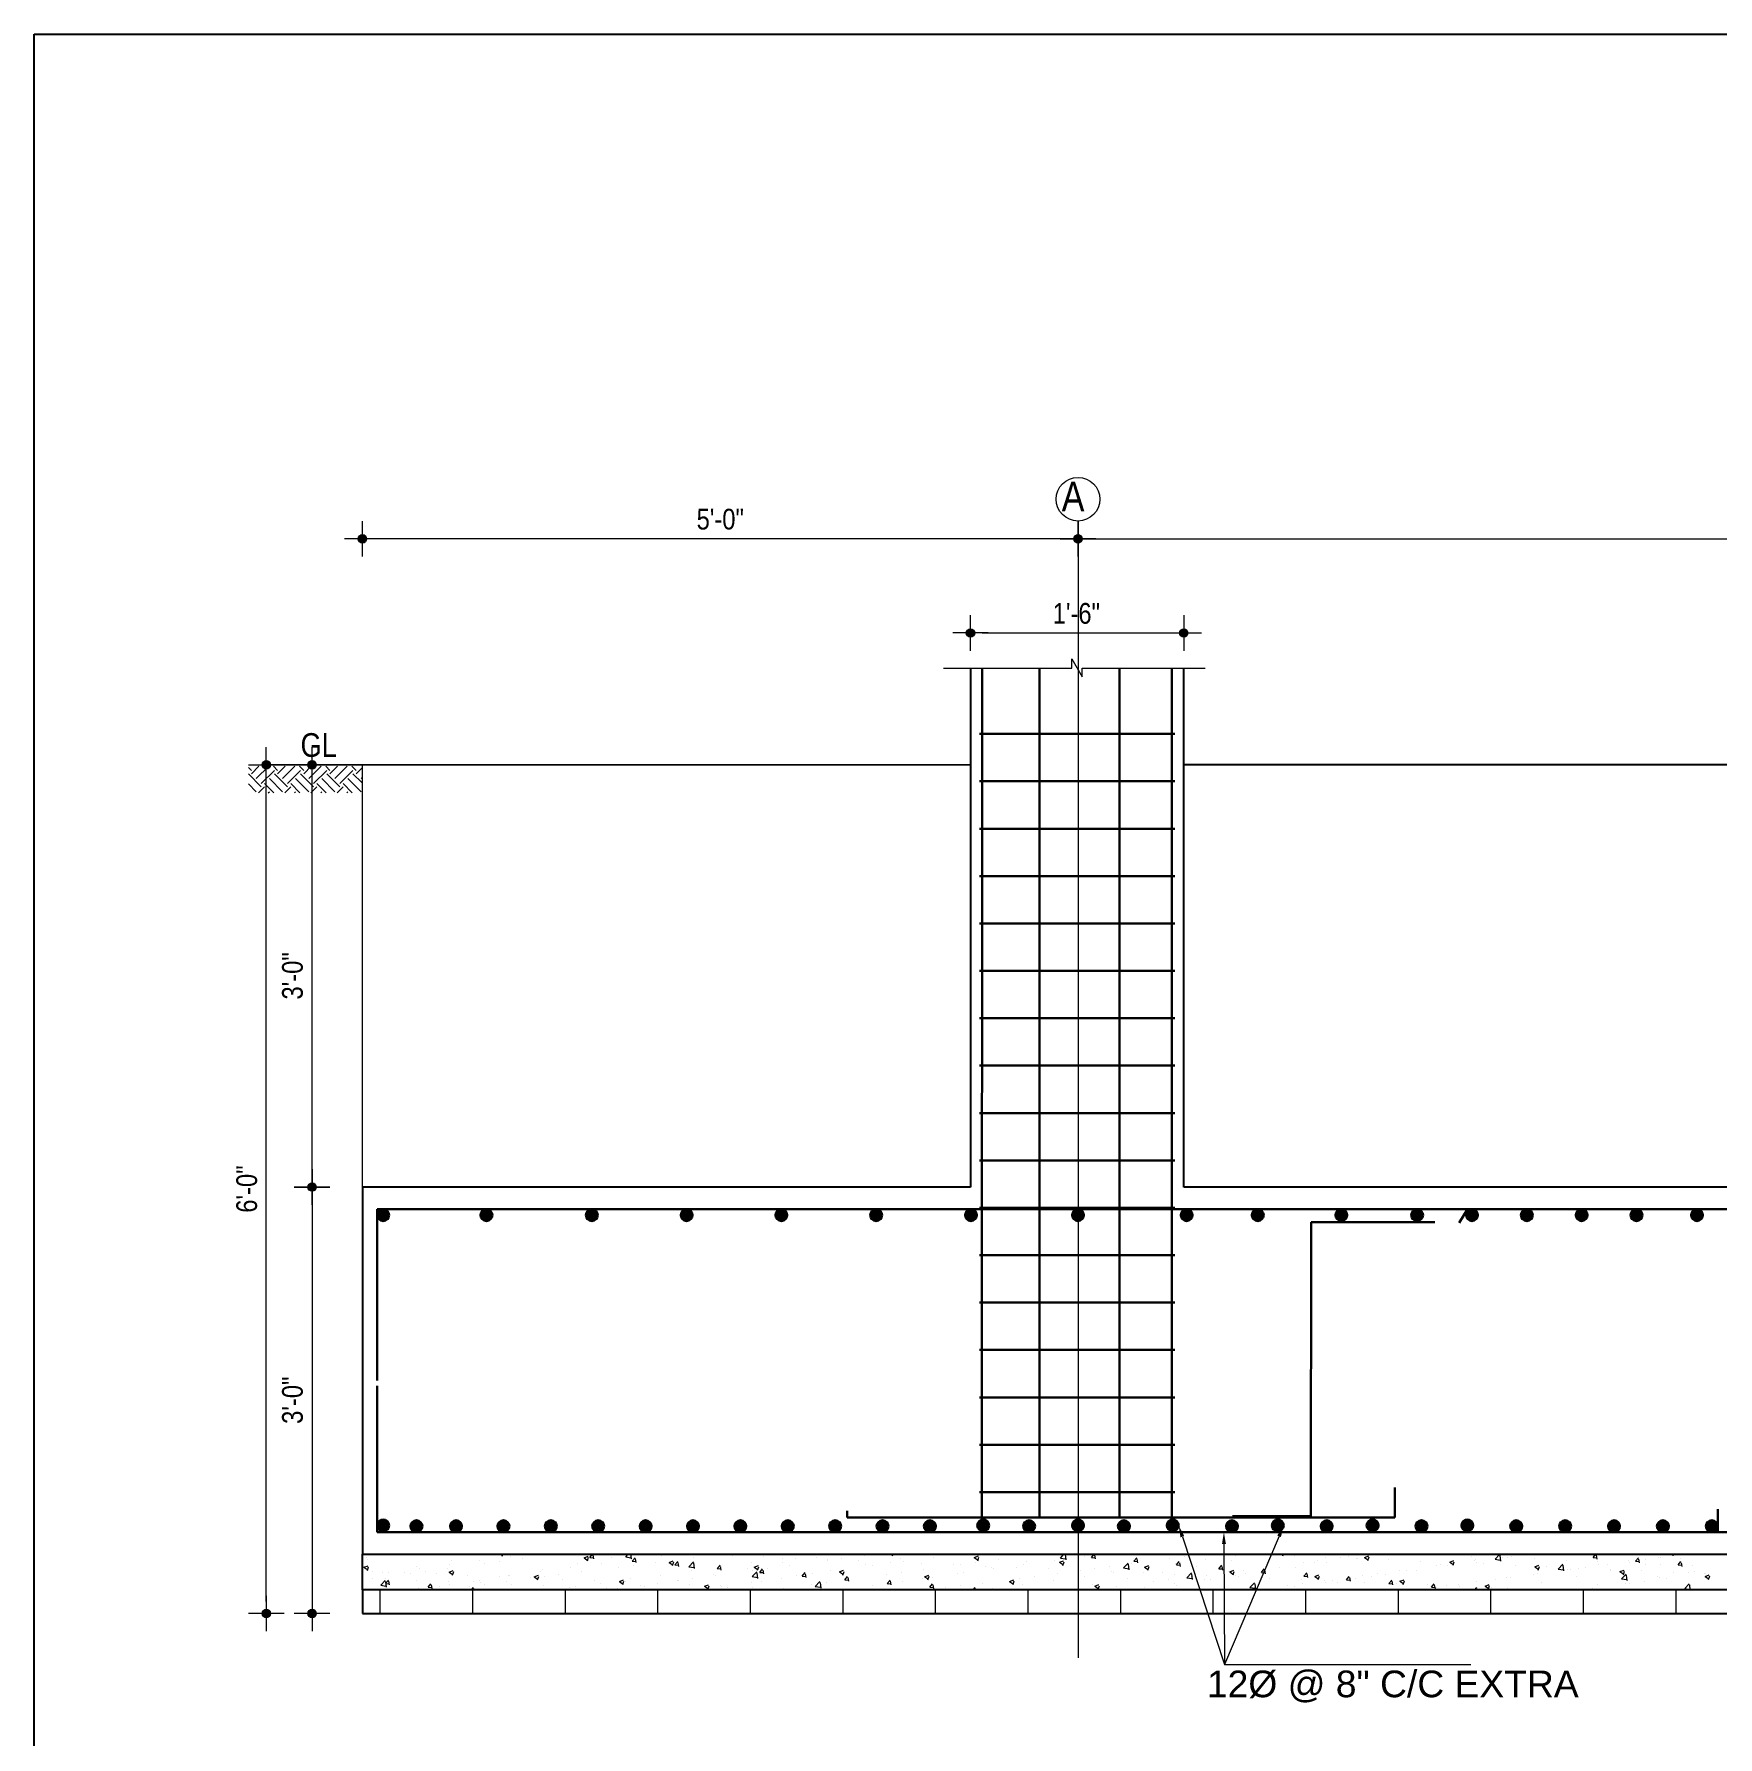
# Model space of a CAD drawing. Header units: inches. Extents: x 57837 to 133168, y 6972 to 27776.
# Drawn here: x 67638 to 68206, y 19462 to 20037 of the extents above; entities that cross this region are included whole.
import ezdxf

# ---------------------------------------------------------------- set-up
doc = ezdxf.new("R2010")
doc.units = ezdxf.units.IN
doc.header["$MEASUREMENT"] = 0
for name, color, linetype, lineweight in [('0.15L', 210, 'Continuous', 15), ('DIM', 2, 'Continuous', 13), ('HACTH', 153, 'Continuous', 5), ('HATCH', 74, 'Continuous', 5), ('ROD', 1, 'Continuous', 40), ('rod position', 1, 'Continuous', 30), ('STIRRUPS', 4, 'Continuous', 30), ('wall line', 20, 'Continuous', 50)]:
    doc.layers.add(name, color=color, linetype=linetype, lineweight=lineweight)
doc.layers.add('elevation', color=3, linetype='Continuous')
doc.layers.add('text', color=255, linetype='Continuous')
doc.styles.add('Arial', font='arial.ttf', dxfattribs={"height": 6.5})
doc.styles.get("Standard").update_dxf_attribs({"font": 'ARIALN.TTF', "height": 7})

msp = doc.modelspace()

# ---------------------------------------------------------------- hatches: boundary and pattern name
at = {"lineweight": 13}
h = msp.add_hatch(color=256, dxfattribs=at)
edge = h.paths.add_edge_path()
edge.add_arc((67748.73, 19866.35), 1.42, 0, 360)
h = msp.add_hatch(color=256, dxfattribs=at)
edge = h.paths.add_edge_path()
edge.add_arc((67990.35, 19866.35), 1.42, 0, 360)
h = msp.add_hatch(color=256, dxfattribs=at)
edge = h.paths.add_edge_path()
edge.add_arc((67990.35, 19866.35), 1.42, 0, 360)
h = msp.add_hatch(color=256, dxfattribs=at)
edge = h.paths.add_edge_path()
edge.add_arc((67954.04, 19834.55), 1.42, 0, 360)
h = msp.add_hatch(color=256, dxfattribs=at)
edge = h.paths.add_edge_path()
edge.add_arc((68026.04, 19834.55), 1.42, 0, 360)
h = msp.add_hatch(color=256, dxfattribs=at)
edge = h.paths.add_edge_path()
edge.add_arc((67716.29, 19790.03), 1.42, 0, 360)
h = msp.add_hatch(color=256, dxfattribs=at)
edge = h.paths.add_edge_path()
edge.add_arc((67731.74, 19790.03), 1.42, 0, 360)
h = msp.add_hatch(color=256, dxfattribs=at)
edge = h.paths.add_edge_path()
edge.add_arc((67731.74, 19647.48), 1.42, 0, 360)
h = msp.add_hatch(color=256, dxfattribs=at)
edge = h.paths.add_edge_path()
edge.add_arc((67731.74, 19647.48), 1.42, 0, 360)
h = msp.add_hatch(color=256, dxfattribs=at)
edge = h.paths.add_edge_path()
edge.add_arc((67716.29, 19503.48), 1.42, 0, 360)
h = msp.add_hatch(color=256, dxfattribs=at)
edge = h.paths.add_edge_path()
edge.add_arc((67731.74, 19503.48), 1.42, 0, 360)
at = {"layer": 'ROD'}
h = msp.add_hatch(color=5, dxfattribs=at)
h.set_gradient(color1=(0, 0, 255), one_color=1, tint=1, name='SPHERICAL')
h.paths.add_polyline_path([(67757.74, 19637.99, 1), (67753.74, 19637.99, 1)])
h = msp.add_hatch(color=5, dxfattribs=at)
h.set_gradient(color1=(0, 0, 255), one_color=1, tint=1, name='SPHERICAL')
h.paths.add_polyline_path([(67792.61, 19637.99, 1), (67788.61, 19637.99, 1)])
h = msp.add_hatch(color=5, dxfattribs=at)
h.set_gradient(color1=(0, 0, 255), one_color=1, tint=1, name='SPHERICAL')
h.paths.add_polyline_path([(67828.2, 19637.99, 1), (67824.2, 19637.99, 1)])
h = msp.add_hatch(color=5, dxfattribs=at)
h.set_gradient(color1=(0, 0, 255), one_color=1, tint=1, name='SPHERICAL')
h.paths.add_polyline_path([(67860.2, 19637.99, 1), (67856.2, 19637.99, 1)])
h = msp.add_hatch(color=5, dxfattribs=at)
h.set_gradient(color1=(0, 0, 255), one_color=1, tint=1, name='SPHERICAL')
h.paths.add_polyline_path([(67892.2, 19637.99, 1), (67888.2, 19637.99, 1)])
h = msp.add_hatch(color=5, dxfattribs=at)
h.set_gradient(color1=(0, 0, 255), one_color=1, tint=1, name='SPHERICAL')
h.paths.add_polyline_path([(67924.2, 19637.99, 1), (67920.2, 19637.99, 1)])
h = msp.add_hatch(color=5, dxfattribs=at)
h.set_gradient(color1=(0, 0, 255), one_color=1, tint=1, name='SPHERICAL')
h.paths.add_polyline_path([(67956.2, 19637.99, 1), (67952.2, 19637.99, 1)])
h = msp.add_hatch(color=5, dxfattribs=at)
h.set_gradient(color1=(0, 0, 255), one_color=1, tint=1, name='SPHERICAL')
h.paths.add_polyline_path([(67992.34, 19637.99, 1), (67988.34, 19637.99, 1)])
h = msp.add_hatch(color=5, dxfattribs=at)
h.set_gradient(color1=(0, 0, 255), one_color=1, tint=1, name='SPHERICAL')
h.paths.add_polyline_path([(68029.03, 19637.99, 1), (68025.03, 19637.99, 1)])
h = msp.add_hatch(color=5, dxfattribs=at)
h.set_gradient(color1=(0, 0, 255), one_color=1, tint=1, name='SPHERICAL')
h.paths.add_polyline_path([(68053.05, 19637.99, 1), (68049.05, 19637.99, 1)])
h = msp.add_hatch(color=5, dxfattribs=at)
h.set_gradient(color1=(0, 0, 255), one_color=1, tint=1, name='SPHERICAL')
h.paths.add_polyline_path([(68081.27, 19637.99, 1), (68077.27, 19637.99, 1)])
h = msp.add_hatch(color=5, dxfattribs=at)
h.set_gradient(color1=(0, 0, 255), one_color=1, tint=1, name='SPHERICAL')
h.paths.add_polyline_path([(68106.85, 19637.99, 1), (68102.85, 19637.99, 1)])
h = msp.add_hatch(color=5, dxfattribs=at)
h.set_gradient(color1=(0, 0, 255), one_color=1, tint=1, name='SPHERICAL')
h.paths.add_polyline_path([(68125.37, 19637.99, 1), (68121.37, 19637.99, 1)])
h = msp.add_hatch(color=5, dxfattribs=at)
h.set_gradient(color1=(0, 0, 255), one_color=1, tint=1, name='SPHERICAL')
h.paths.add_polyline_path([(68143.89, 19637.99, 1), (68139.89, 19637.99, 1)])
h = msp.add_hatch(color=5, dxfattribs=at)
h.set_gradient(color1=(0, 0, 255), one_color=1, tint=1, name='SPHERICAL')
h.paths.add_polyline_path([(68162.4, 19637.99, 1), (68158.4, 19637.99, 1)])
h = msp.add_hatch(color=5, dxfattribs=at)
h.set_gradient(color1=(0, 0, 255), one_color=1, tint=1, name='SPHERICAL')
h.paths.add_polyline_path([(68180.92, 19637.99, 1), (68176.92, 19637.99, 1)])
h = msp.add_hatch(color=5, dxfattribs=at)
h.set_gradient(color1=(0, 0, 255), one_color=1, tint=1, name='SPHERICAL')
h.paths.add_polyline_path([(68201.34, 19637.99, 1), (68197.34, 19637.99, 1)])
h = msp.add_hatch(color=5, dxfattribs=at)
h.set_gradient(color1=(0, 0, 255), one_color=1, tint=1, name='SPHERICAL')
h.paths.add_polyline_path([(67757.74, 19533.22, 1), (67753.74, 19533.22, 1)])
h = msp.add_hatch(color=5, dxfattribs=at)
h.set_gradient(color1=(0, 0, 255), one_color=1, tint=1, name='SPHERICAL')
h.paths.add_polyline_path([(67768.97, 19532.96, 1), (67764.97, 19532.96, 1)])
h = msp.add_hatch(color=5, dxfattribs=at)
h.set_gradient(color1=(0, 0, 255), one_color=1, tint=1, name='SPHERICAL')
h.paths.add_polyline_path([(67782.35, 19532.96, 1), (67778.35, 19532.96, 1)])
h = msp.add_hatch(color=5, dxfattribs=at)
h.set_gradient(color1=(0, 0, 255), one_color=1, tint=1, name='SPHERICAL')
h.paths.add_polyline_path([(67798.35, 19532.96, 1), (67794.35, 19532.96, 1)])
h = msp.add_hatch(color=5, dxfattribs=at)
h.set_gradient(color1=(0, 0, 255), one_color=1, tint=1, name='SPHERICAL')
h.paths.add_polyline_path([(67814.35, 19532.96, 1), (67810.35, 19532.96, 1)])
h = msp.add_hatch(color=5, dxfattribs=at)
h.set_gradient(color1=(0, 0, 255), one_color=1, tint=1, name='SPHERICAL')
h.paths.add_polyline_path([(67830.35, 19532.96, 1), (67826.35, 19532.96, 1)])
h = msp.add_hatch(color=5, dxfattribs=at)
h.set_gradient(color1=(0, 0, 255), one_color=1, tint=1, name='SPHERICAL')
h.paths.add_polyline_path([(67846.35, 19532.96, 1), (67842.35, 19532.96, 1)])
h = msp.add_hatch(color=5, dxfattribs=at)
h.set_gradient(color1=(0, 0, 255), one_color=1, tint=1, name='SPHERICAL')
h.paths.add_polyline_path([(67862.35, 19532.96, 1), (67858.35, 19532.96, 1)])
h = msp.add_hatch(color=5, dxfattribs=at)
h.set_gradient(color1=(0, 0, 255), one_color=1, tint=1, name='SPHERICAL')
h.paths.add_polyline_path([(67878.35, 19532.96, 1), (67874.35, 19532.96, 1)])
h = msp.add_hatch(color=5, dxfattribs=at)
h.set_gradient(color1=(0, 0, 255), one_color=1, tint=1, name='SPHERICAL')
h.paths.add_polyline_path([(67894.35, 19532.96, 1), (67890.35, 19532.96, 1)])
h = msp.add_hatch(color=5, dxfattribs=at)
h.set_gradient(color1=(0, 0, 255), one_color=1, tint=1, name='SPHERICAL')
h.paths.add_polyline_path([(67910.35, 19532.96, 1), (67906.35, 19532.96, 1)])
h = msp.add_hatch(color=5, dxfattribs=at)
h.set_gradient(color1=(0, 0, 255), one_color=1, tint=1, name='SPHERICAL')
h.paths.add_polyline_path([(67926.35, 19532.96, 1), (67922.35, 19532.96, 1)])
h = msp.add_hatch(color=5, dxfattribs=at)
h.set_gradient(color1=(0, 0, 255), one_color=1, tint=1, name='SPHERICAL')
h.paths.add_polyline_path([(67942.35, 19532.96, 1), (67938.35, 19532.96, 1)])
h = msp.add_hatch(color=5, dxfattribs=at)
h.set_gradient(color1=(0, 0, 255), one_color=1, tint=1, name='SPHERICAL')
h.paths.add_polyline_path([(67960.34, 19533.22, 1), (67956.34, 19533.22, 1)])
h = msp.add_hatch(color=5, dxfattribs=at)
h.set_gradient(color1=(0, 0, 255), one_color=1, tint=1, name='SPHERICAL')
h.paths.add_polyline_path([(67975.85, 19532.96, 1), (67971.85, 19532.96, 1)])
h = msp.add_hatch(color=5, dxfattribs=at)
h.set_gradient(color1=(0, 0, 255), one_color=1, tint=1, name='SPHERICAL')
h.paths.add_polyline_path([(67992.34, 19533.22, 1), (67988.34, 19533.22, 1)])
h = msp.add_hatch(color=5, dxfattribs=at)
h.set_gradient(color1=(0, 0, 255), one_color=1, tint=1, name='SPHERICAL')
h.paths.add_polyline_path([(68007.85, 19532.96, 1), (68003.85, 19532.96, 1)])
h = msp.add_hatch(color=5, dxfattribs=at)
h.set_gradient(color1=(0, 0, 255), one_color=1, tint=1, name='SPHERICAL')
h.paths.add_polyline_path([(68024.34, 19533.22, 1), (68020.34, 19533.22, 1)])
h = msp.add_hatch(color=5, dxfattribs=at)
h.set_gradient(color1=(0, 0, 255), one_color=1, tint=1, name='SPHERICAL')
h.paths.add_polyline_path([(68044.32, 19532.96, 1), (68040.32, 19532.96, 1)])
h = msp.add_hatch(color=5, dxfattribs=at)
h.set_gradient(color1=(0, 0, 255), one_color=1, tint=1, name='SPHERICAL')
h.paths.add_polyline_path([(68059.81, 19533.22, 1), (68055.81, 19533.22, 1)])
h = msp.add_hatch(color=5, dxfattribs=at)
h.set_gradient(color1=(0, 0, 255), one_color=1, tint=1, name='SPHERICAL')
h.paths.add_polyline_path([(68076.32, 19532.96, 1), (68072.32, 19532.96, 1)])
h = msp.add_hatch(color=5, dxfattribs=at)
h.set_gradient(color1=(0, 0, 255), one_color=1, tint=1, name='SPHERICAL')
h.paths.add_polyline_path([(68091.81, 19533.22, 1), (68087.81, 19533.22, 1)])
h = msp.add_hatch(color=5, dxfattribs=at)
h.set_gradient(color1=(0, 0, 255), one_color=1, tint=1, name='SPHERICAL')
h.paths.add_polyline_path([(68108.32, 19532.96, 1), (68104.32, 19532.96, 1)])
h = msp.add_hatch(color=5, dxfattribs=at)
h.set_gradient(color1=(0, 0, 255), one_color=1, tint=1, name='SPHERICAL')
h.paths.add_polyline_path([(68123.81, 19533.22, 1), (68119.81, 19533.22, 1)])
h = msp.add_hatch(color=5, dxfattribs=at)
h.set_gradient(color1=(0, 0, 255), one_color=1, tint=1, name='SPHERICAL')
h.paths.add_polyline_path([(68140.32, 19532.96, 1), (68136.32, 19532.96, 1)])
h = msp.add_hatch(color=5, dxfattribs=at)
h.set_gradient(color1=(0, 0, 255), one_color=1, tint=1, name='SPHERICAL')
h.paths.add_polyline_path([(68156.83, 19532.96, 1), (68152.83, 19532.96, 1)])
h = msp.add_hatch(color=5, dxfattribs=at)
h.set_gradient(color1=(0, 0, 255), one_color=1, tint=1, name='SPHERICAL')
h.paths.add_polyline_path([(68173.34, 19532.96, 1), (68169.34, 19532.96, 1)])
h = msp.add_hatch(color=5, dxfattribs=at)
h.set_gradient(color1=(0, 0, 255), one_color=1, tint=1, name='SPHERICAL')
h.paths.add_polyline_path([(68189.84, 19532.96, 1), (68185.84, 19532.96, 1)])
h = msp.add_hatch(color=5, dxfattribs=at)
h.set_gradient(color1=(0, 0, 255), one_color=1, tint=1, name='SPHERICAL')
h.paths.add_polyline_path([(68206.35, 19532.96, 1), (68202.35, 19532.96, 1)])

# ---------------------------------------------------------------- linework, layer by layer
at = {"color": 1}
for p, q in [((67637.87, 17931.09), (67637.87, 20036.78)), ((67637.87, 20036.78), (70517.87, 20036.78))]:
    msp.add_line(p, q, dxfattribs=at)
at = {"lineweight": 13}
for p, q in [((67748.73, 19860.35), (67748.73, 19872.35)), ((67990.35, 19860.35), (67990.35, 19872.35)), ((67990.35, 19872.35), (67990.35, 19860.35)), ((67754.73, 19866.35), (67742.73, 19866.35)), ((67996.35, 19866.35), (67984.35, 19866.35)), ((67984.35, 19866.35), (67996.35, 19866.35)), ((67954.04, 19828.55), (67954.04, 19840.55)), ((68026.04, 19840.55), (68026.04, 19828.55)), ((67960.04, 19834.55), (67948.04, 19834.55)), ((68020.04, 19834.55), (68032.04, 19834.55)), ((67716.29, 19784.03), (67716.29, 19796.03)), ((67731.74, 19784.03), (67731.74, 19796.03)), ((67710.29, 19790.03), (67722.29, 19790.03)), ((67725.74, 19790.03), (67737.74, 19790.03)), ((67731.74, 19653.48), (67731.74, 19641.48)), ((67731.74, 19641.48), (67731.74, 19653.48)), ((67737.74, 19647.48), (67725.74, 19647.48)), ((67725.74, 19647.48), (67737.74, 19647.48)), ((67716.29, 19509.48), (67716.29, 19497.48)), ((67731.74, 19509.48), (67731.74, 19497.48)), ((67722.29, 19503.48), (67710.29, 19503.48)), ((67737.74, 19503.48), (67725.74, 19503.48))]:
    msp.add_line(p, q, dxfattribs=at)
for centre in [(67748.73, 19866.35), (67990.35, 19866.35), (67990.35, 19866.35), (67954.04, 19834.55), (68026.04, 19834.55), (67716.29, 19790.03), (67731.74, 19790.03), (67731.74, 19647.48), (67731.74, 19647.48), (67716.29, 19503.48), (67731.74, 19503.48)]:
    msp.add_circle(centre, 1.42, dxfattribs=at)
at = {"layer": '0.15L', "lineweight": 18}
msp.add_circle((67990.35, 19879.73), 7.37, dxfattribs=at)
at = {"layer": 'DIM'}
for p, q in [((67986.35, 19866.35), (67752.73, 19866.35)), ((67994.35, 19866.35), (68778.35, 19866.35)), ((67958.04, 19834.55), (68022.04, 19834.55)), ((67988.3, 19822.63), (67988.3, 19825.79)), ((67988.3, 19825.79), (67991.71, 19819.76)), ((67944.89, 19822.63), (67988.3, 19822.63)), ((67991.71, 19819.76), (67991.71, 19822.63)), ((67991.71, 19822.63), (68033.33, 19822.63)), ((67716.29, 19507.48), (67716.29, 19786.03)), ((67731.74, 19651.48), (67731.74, 19786.03)), ((67731.74, 19643.48), (67731.74, 19507.48))]:
    msp.add_line(p, q, dxfattribs=at)
at = {"layer": 'DIM', "color": 3}
msp.add_line((67748.73, 19647.48), (67748.73, 19790.03), dxfattribs=at)
at = {"layer": 'DIM', "lineweight": 13}
for p, q in [((68025.59, 19529.42), (68039.77, 19486.26)), ((68039.62, 19526.96), (68039.77, 19486.26)), ((68058.24, 19529.54), (68039.77, 19486.26)), ((68039.77, 19486.26), (68123, 19486.26)), ((68039.77, 19486.26), (68123, 19486.26)), ((68039.77, 19486.26), (68123, 19486.26))]:
    msp.add_line(p, q, dxfattribs=at)
for points in [[(68024.95, 19529.21), (68024.34, 19533.22), (68026.22, 19529.63)], [(68057.62, 19529.8), (68059.81, 19533.22), (68058.85, 19529.28)], [(68038.96, 19526.95), (68039.61, 19530.96), (68040.29, 19526.96)]]:
    msp.add_solid(points, dxfattribs=at)
at = {"layer": 'elevation'}
for p, q in [((67954.04, 19822.63), (67954.05, 19647.48)), ((68026.04, 19647.48), (68026.04, 19822.63)), ((67954.01, 19790.03), (67714.87, 19789.9)), ((68746.04, 19790.03), (68026.04, 19790.03)), ((67954.05, 19647.48), (67748.73, 19647.48)), ((67748.73, 19647.48), (67748.75, 19535.48)), ((68746.04, 19647.48), (68026.04, 19647.48)), ((67748.75, 19535.48), (67748.73, 19523.48)), ((67748.73, 19523.48), (70378.08, 19523.48)), ((67748.73, 19511.48), (67748.73, 19523.48)), ((67748.73, 19523.48), (70378.08, 19523.48)), ((70378.08, 19511.48), (67748.73, 19511.48)), ((67748.73, 19511.48), (67748.73, 19503.48)), ((70378.08, 19511.48), (67748.73, 19511.48)), ((67748.73, 19503.48), (70378.08, 19503.48))]:
    msp.add_line(p, q, dxfattribs=at)
at = {"layer": 'HACTH', "lineweight": 0}
for p, q in [((67749.95, 19522.34), (67749.95, 19522.34)), ((67750.58, 19521.84), (67750.58, 19521.84)), ((67757.52, 19523.33), (67757.52, 19523.33)), ((67778.7, 19521.45), (67778.7, 19521.45)), ((67788.4, 19521.37), (67788.4, 19521.37)), ((67790.36, 19523.45), (67790.36, 19523.45)), ((67795.11, 19521.09), (67795.11, 19521.09)), ((67795.49, 19523.48), (67795.81, 19523.26)), ((67795.96, 19522.88), (67796.16, 19523.48)), ((67798.78, 19522.87), (67798.78, 19522.87)), ((67802.69, 19522.08), (67802.69, 19522.08)), ((67812.52, 19523.17), (67812.47, 19523.48)), ((67823.56, 19522.33), (67824.96, 19522.86)), ((67823.56, 19522.33), (67824.55, 19521.66)), ((67824.71, 19521.27), (67825.11, 19522.48)), ((67825.52, 19522.4), (67826.42, 19523.48)), ((67825.52, 19522.4), (67826.72, 19522.3)), ((67826.87, 19521.91), (67826.64, 19523.17)), ((67832.99, 19522.46), (67832.99, 19522.46)), ((67837.63, 19522.57), (67838.49, 19523.48)), ((67837.63, 19522.57), (67839.41, 19522.3)), ((67839.56, 19521.96), (67839.38, 19523.48)), ((67839.57, 19521.8), (67839.57, 19521.8)), ((67839.87, 19521.15), (67840.83, 19522.3)), ((67839.87, 19521.15), (67841.06, 19521.04)), ((67841.21, 19520.66), (67840.98, 19521.91)), ((67847.85, 19520.83), (67847.85, 19520.83)), ((67849.67, 19523.08), (67849.67, 19523.08)), ((67852.3, 19520.72), (67853.7, 19521.26)), ((67852.3, 19520.72), (67853.3, 19520.05)), ((67853.45, 19519.67), (67853.85, 19520.88)), ((67854.21, 19519.89), (67855.18, 19521.04)), ((67855.56, 19519.4), (67855.33, 19520.66)), ((67858.97, 19519.26), (67860.53, 19520.89)), ((67860.48, 19522.5), (67860.48, 19522.5)), ((67860.9, 19518.65), (67860.68, 19520.55)), ((67865.49, 19523.16), (67865.49, 19523.16)), ((67873.59, 19523.09), (67873.59, 19523.09)), ((67880.19, 19520.61), (67880.19, 19520.61)), ((67884.27, 19522.64), (67884.27, 19522.64)), ((67890.49, 19520.54), (67890.49, 19520.54)), ((67890.57, 19522.11), (67890.57, 19522.11)), ((67894.94, 19522.19), (67894.94, 19522.19)), ((67902.15, 19522.54), (67902.15, 19522.54)), ((67905.62, 19521.74), (67905.62, 19521.74)), ((67905.65, 19521.25), (67905.65, 19521.25)), ((67910.65, 19521.91), (67910.65, 19521.91)), ((67916.29, 19521.29), (67916.29, 19521.29)), ((67918.23, 19522.9), (67918.23, 19522.9)), ((67926.97, 19520.84), (67926.97, 19520.84)), ((67927.33, 19523.48), (67927.59, 19523.3)), ((67927.74, 19522.92), (67927.93, 19523.48)), ((67930.27, 19522.15), (67930.27, 19522.15)), ((67931.36, 19521.05), (67931.36, 19521.05)), ((67941.46, 19522.33), (67941.46, 19522.33)), ((67955.33, 19522.37), (67956.73, 19522.91)), ((67955.33, 19522.37), (67956.33, 19521.7)), ((67955.82, 19520.66), (67955.82, 19520.66)), ((67956.48, 19521.32), (67956.89, 19522.53)), ((67963.39, 19521.65), (67963.39, 19521.65)), ((67972.9, 19521.16), (67972.9, 19521.16)), ((67976.02, 19523.32), (67976.02, 19523.32)), ((67981.89, 19523.15), (67981.83, 19523.48)), ((67982.36, 19521.36), (67982.36, 19521.36)), ((67984.08, 19520.77), (67985.48, 19521.31)), ((67984.08, 19520.77), (67985.07, 19520.1)), ((67984.39, 19522.19), (67985.62, 19523.48)), ((67984.39, 19522.19), (67986.17, 19521.92)), ((67984.56, 19523.16), (67984.56, 19523.16)), ((67985.22, 19519.72), (67985.63, 19520.92)), ((67986.32, 19521.58), (67986.1, 19523.48)), ((67992.63, 19522.77), (67992.63, 19522.77)), ((67994.89, 19522.39), (67995.8, 19523.48)), ((67994.89, 19522.39), (67996.08, 19522.28)), ((67996.24, 19521.9), (67996.01, 19523.15)), ((68005.73, 19518.88), (68007.29, 19520.51)), ((68009.23, 19521.13), (68010.2, 19522.28)), ((68009.23, 19521.13), (68010.43, 19521.03)), ((68010.58, 19520.64), (68010.35, 19521.9)), ((68021.19, 19522.07), (68021.19, 19522.07)), ((68023.58, 19519.88), (68024.54, 19521.03)), ((68024.93, 19519.39), (68024.7, 19520.64)), ((68026.19, 19522.73), (68026.19, 19522.73)), ((68033.25, 19521.58), (68033.25, 19521.58)), ((68042.05, 19521.24), (68042.05, 19521.24)), ((68043.64, 19523.08), (68043.64, 19523.08)), ((68052.61, 19523.35), (68052.61, 19523.35)), ((68053.72, 19523.24), (68053.72, 19523.24)), ((68059.17, 19523.48), (68059.36, 19523.34)), ((68059.51, 19522.96), (68059.69, 19523.48)), ((68063.28, 19522.9), (68063.28, 19522.9)), ((68066.35, 19520.82), (68066.35, 19520.82)), ((68070.17, 19520.85), (68070.17, 19520.85)), ((68071.36, 19521.48), (68071.36, 19521.48)), ((68073.96, 19522.45), (68073.96, 19522.45)), ((68074.15, 19520.61), (68074.15, 19520.61)), ((68078.93, 19522.47), (68078.93, 19522.47)), ((68081.84, 19522.85), (68081.84, 19522.85)), ((68084.42, 19522.02), (68084.42, 19522.02)), ((68084.64, 19522), (68084.64, 19522)), ((68087.11, 19522.41), (68088.51, 19522.95)), ((68087.11, 19522.41), (68088.1, 19521.74)), ((68088.26, 19521.36), (68088.66, 19522.57)), ((68094.52, 19523.3), (68094.52, 19523.3)), ((68095.31, 19521.55), (68095.31, 19521.55)), ((68105.99, 19521.1), (68105.99, 19521.1)), ((68112.45, 19523.33), (68112.45, 19523.33)), ((68115.85, 19520.81), (68117.25, 19521.35)), ((68115.85, 19520.81), (68116.85, 19520.14)), ((68116.67, 19520.65), (68116.67, 19520.65)), ((68117, 19519.76), (68117.4, 19520.97)), ((68123.13, 19522.88), (68123.13, 19522.88)), ((68124.09, 19521.22), (68124.09, 19521.22)), ((68124.47, 19521.86), (68124.47, 19521.86)), ((68125.04, 19520.83), (68125.04, 19520.83)), ((68131.15, 19521.81), (68132.71, 19523.44)), ((68131.15, 19521.81), (68132.93, 19521.54)), ((68133.08, 19521.2), (68132.86, 19523.1)), ((68133.8, 19522.43), (68133.8, 19522.43)), ((68135.43, 19522.33), (68135.43, 19522.33)), ((68136.73, 19522.89), (68136.73, 19522.89)), ((68144.48, 19521.98), (68144.48, 19521.98)), ((68151.26, 19523.14), (68151.2, 19523.48)), ((68155.16, 19521.53), (68155.16, 19521.53)), ((68164.26, 19522.37), (68165.18, 19523.48)), ((68164.26, 19522.37), (68165.45, 19522.27)), ((68165.6, 19521.88), (68165.37, 19523.13)), ((68165.83, 19521.08), (68165.83, 19521.08)), ((68176.21, 19521.27), (68176.21, 19521.27)), ((68176.51, 19520.63), (68176.51, 19520.63)), ((68178.6, 19521.11), (68179.57, 19522.26)), ((68178.6, 19521.11), (68179.8, 19521.01)), ((68179.95, 19520.63), (68179.72, 19521.88)), ((68181.89, 19521.64), (68181.89, 19521.64)), ((68186.31, 19522.55), (68186.31, 19522.55)), ((68186.9, 19522.3), (68186.9, 19522.3)), ((68191.01, 19523.48), (68191.14, 19523.39)), ((68191.29, 19523.01), (68191.45, 19523.48)), ((68192.95, 19519.86), (68193.91, 19521.01)), ((68193.62, 19521.94), (68193.62, 19521.94)), ((68194.29, 19519.37), (68194.06, 19520.62)), ((68194.47, 19523.29), (68194.47, 19523.29)), ((67749.27, 19519.08), (67750.67, 19519.62)), ((67749.27, 19519.08), (67750.26, 19518.41)), ((67750.42, 19518.03), (67750.82, 19519.24)), ((67752.25, 19517.83), (67752.25, 19517.83)), ((67752.26, 19515.44), (67752.26, 19515.44)), ((67755.37, 19517.45), (67755.37, 19517.45)), ((67756.47, 19515.15), (67756.47, 19515.15)), ((67756.57, 19513.63), (67757.53, 19514.78)), ((67757.64, 19517.18), (67757.64, 19517.18)), ((67762.93, 19517.38), (67762.93, 19517.38)), ((67764.89, 19517.11), (67764.89, 19517.11)), ((67767.04, 19519.45), (67767.04, 19519.45)), ((67768.03, 19518.68), (67768.03, 19518.68)), ((67769.9, 19517.77), (67769.9, 19517.77)), ((67773.61, 19516.93), (67773.61, 19516.93)), ((67777.48, 19518.76), (67777.48, 19518.76)), ((67778.01, 19517.48), (67779.41, 19518.01)), ((67778.01, 19517.48), (67779.01, 19516.81)), ((67778.29, 19520.09), (67778.29, 19520.09)), ((67779.16, 19516.42), (67779.56, 19517.63)), ((67784.28, 19516.48), (67784.28, 19516.48)), ((67790.11, 19520.43), (67790.11, 19520.43)), ((67794.96, 19516.03), (67794.96, 19516.03)), ((67798, 19516.45), (67798, 19516.45)), ((67798.54, 19516.21), (67798.54, 19516.21)), ((67805.64, 19515.58), (67805.64, 19515.58)), ((67806.75, 19515.88), (67808.15, 19516.41)), ((67806.75, 19515.88), (67807.75, 19515.2)), ((67807.9, 19514.82), (67808.31, 19516.03)), ((67808.81, 19517.62), (67808.81, 19517.62)), ((67809.67, 19518.46), (67809.67, 19518.46)), ((67810.06, 19515.86), (67810.06, 19515.86)), ((67815.06, 19516.52), (67815.06, 19516.52)), ((67816.31, 19515.13), (67816.31, 19515.13)), ((67818.91, 19518.9), (67818.91, 19518.9)), ((67821.33, 19520.46), (67821.33, 19520.46)), ((67822.64, 19517.51), (67822.64, 19517.51)), ((67829.3, 19520.4), (67829.3, 19520.4)), ((67835.27, 19519.18), (67835.27, 19519.18)), ((67835.5, 19514.27), (67836.9, 19514.81)), ((67839.32, 19515.15), (67839.32, 19515.15)), ((67840.28, 19519.84), (67840.28, 19519.84)), ((67849.43, 19516.43), (67849.43, 19516.43)), ((67854.21, 19519.89), (67855.41, 19519.79)), ((67858.97, 19519.26), (67860.75, 19518.99)), ((67859.81, 19517.93), (67859.81, 19517.93)), ((67860.23, 19515.27), (67860.23, 19515.27)), ((67867.16, 19516.53), (67867.16, 19516.53)), ((67867.8, 19516.26), (67867.8, 19516.26)), ((67868.56, 19518.64), (67869.52, 19519.79)), ((67868.56, 19518.64), (67869.75, 19518.53)), ((67869.91, 19518.15), (67869.67, 19519.4)), ((67870.08, 19519.33), (67870.08, 19519.33)), ((67878.82, 19518.53), (67878.82, 19518.53)), ((67880.32, 19515.95), (67881.88, 19517.58)), ((67880.32, 19515.95), (67882.1, 19515.68)), ((67880.43, 19517.93), (67880.43, 19517.93)), ((67881.04, 19519.12), (67882.44, 19519.66)), ((67881.04, 19519.12), (67882.04, 19518.45)), ((67882.25, 19515.34), (67882.03, 19517.23)), ((67882.19, 19518.07), (67882.6, 19519.28)), ((67882.9, 19517.38), (67883.87, 19518.53)), ((67882.9, 19517.38), (67884.1, 19517.28)), ((67884.25, 19516.89), (67884.02, 19518.15)), ((67885.44, 19518.59), (67885.44, 19518.59)), ((67890.33, 19515.46), (67890.33, 19515.46)), ((67893.02, 19519.58), (67893.02, 19519.58)), ((67895.28, 19516.15), (67895.28, 19516.15)), ((67897.25, 19516.13), (67898.21, 19517.28)), ((67897.25, 19516.13), (67898.44, 19516.02)), ((67898.6, 19515.64), (67898.36, 19516.89)), ((67900.6, 19516.86), (67900.6, 19516.86)), ((67906.94, 19518.15), (67906.94, 19518.15)), ((67909.79, 19517.52), (67911.19, 19518.06)), ((67909.79, 19517.52), (67910.78, 19516.85)), ((67910.7, 19518.14), (67910.7, 19518.14)), ((67910.93, 19516.47), (67911.34, 19517.68)), ((67911.59, 19514.87), (67912.56, 19516.02)), ((67911.59, 19514.87), (67912.79, 19514.77)), ((67912.94, 19514.38), (67912.71, 19515.64)), ((67912.97, 19515.01), (67912.97, 19515.01)), ((67918.61, 19520.15), (67918.61, 19520.15)), ((67921.09, 19519.64), (67921.09, 19519.64)), ((67925.6, 19516.68), (67925.6, 19516.68)), ((67925.94, 19513.62), (67926.9, 19514.77)), ((67930.6, 19517.34), (67930.6, 19517.34)), ((67937.65, 19520.39), (67937.65, 19520.39)), ((67937.91, 19515.15), (67937.91, 19515.15)), ((67938.18, 19518.33), (67938.18, 19518.33)), ((67938.53, 19515.92), (67939.93, 19516.46)), ((67938.53, 19515.92), (67939.52, 19515.25)), ((67939.68, 19514.87), (67940.08, 19516.08)), ((67941.22, 19515.67), (67941.22, 19515.67)), ((67948.32, 19519.93), (67948.32, 19519.93)), ((67949.57, 19517.15), (67949.57, 19517.15)), ((67950.81, 19520), (67950.81, 19520)), ((67951.6, 19517.17), (67951.6, 19517.17)), ((67959, 19519.48), (67959, 19519.48)), ((67961.23, 19519.16), (67961.23, 19519.16)), ((67961.87, 19518.58), (67961.87, 19518.58)), ((67967.27, 19514.32), (67968.67, 19514.85)), ((67969.68, 19519.03), (67969.68, 19519.03)), ((67970.76, 19515.43), (67970.76, 19515.43)), ((67971.98, 19519.86), (67971.98, 19519.86)), ((67975.77, 19516.09), (67975.77, 19516.09)), ((67980.35, 19518.58), (67980.35, 19518.58)), ((67983.34, 19517.08), (67983.34, 19517.08)), ((67991.03, 19518.13), (67991.03, 19518.13)), ((67992.39, 19516.11), (67992.39, 19516.11)), ((67995.97, 19518.75), (67995.97, 19518.75)), ((68000.98, 19519.41), (68000.98, 19519.41)), ((68001.71, 19517.68), (68001.71, 19517.68)), ((68002.49, 19517.39), (68002.49, 19517.39)), ((68005.73, 19518.88), (68007.51, 19518.61)), ((68007.06, 19515.23), (68007.06, 19515.23)), ((68007.67, 19518.27), (68007.44, 19520.17)), ((68008.55, 19520.4), (68008.55, 19520.4)), ((68012.38, 19517.23), (68012.38, 19517.23)), ((68012.82, 19519.17), (68014.22, 19519.7)), ((68012.82, 19519.17), (68013.81, 19518.5)), ((68012.88, 19518.89), (68012.88, 19518.89)), ((68013.97, 19518.11), (68014.37, 19519.32)), ((68018.73, 19517.23), (68018.73, 19517.23)), ((68020.93, 19514.84), (68020.93, 19514.84)), ((68023.06, 19516.78), (68023.06, 19516.78)), ((68023.15, 19520.3), (68023.15, 19520.3)), ((68023.58, 19519.88), (68024.77, 19519.77)), ((68027.08, 19515.57), (68028.64, 19517.2)), ((68027.08, 19515.57), (68028.86, 19515.3)), ((68028.51, 19515.83), (68028.51, 19515.83)), ((68029.01, 19514.96), (68028.79, 19516.85)), ((68030.39, 19519.24), (68030.39, 19519.24)), ((68033.01, 19514.92), (68033.01, 19514.92)), ((68033.74, 19516.33), (68033.74, 19516.33)), ((68035.18, 19514.84), (68035.18, 19514.84)), ((68037.92, 19518.62), (68038.89, 19519.77)), ((68037.92, 19518.62), (68039.12, 19518.52)), ((68039.27, 19518.13), (68039.04, 19519.39)), ((68041.14, 19517.5), (68041.14, 19517.5)), ((68041.56, 19517.56), (68042.96, 19518.1)), ((68041.56, 19517.56), (68042.56, 19516.89)), ((68042.71, 19516.51), (68043.11, 19517.72)), ((68043.39, 19516.42), (68043.39, 19516.42)), ((68044.41, 19515.87), (68044.41, 19515.87)), ((68046.14, 19518.16), (68046.14, 19518.16)), ((68046.85, 19516.85), (68046.85, 19516.85)), ((68052.27, 19517.37), (68053.23, 19518.52)), ((68052.27, 19517.37), (68053.47, 19517.26)), ((68053.62, 19516.88), (68053.39, 19518.13)), ((68053.66, 19517.83), (68053.66, 19517.83)), ((68053.72, 19519.15), (68053.72, 19519.15)), ((68055.09, 19515.42), (68055.09, 19515.42)), ((68058.51, 19518.85), (68058.51, 19518.85)), ((68063.76, 19519.11), (68063.76, 19519.11)), ((68065.77, 19514.97), (68065.77, 19514.97)), ((68066.61, 19516.11), (68067.58, 19517.26)), ((68066.61, 19516.11), (68067.81, 19516.01)), ((68067.96, 19515.62), (68067.73, 19516.88)), ((68070.3, 19515.96), (68071.7, 19516.5)), ((68070.3, 19515.96), (68071.3, 19515.29)), ((68071.45, 19514.91), (68071.86, 19516.12)), ((68080.96, 19514.86), (68081.92, 19516)), ((68080.96, 19514.86), (68082.16, 19514.75)), ((68082.31, 19514.37), (68082.08, 19515.62)), ((68084.18, 19515.36), (68084.18, 19515.36)), ((68086.3, 19516.25), (68086.3, 19516.25)), ((68089.48, 19515.85), (68089.48, 19515.85)), ((68091.31, 19516.91), (68091.31, 19516.91)), ((68094.28, 19516.64), (68094.28, 19516.64)), ((68095.31, 19513.6), (68096.27, 19514.75)), ((68098.88, 19517.9), (68098.88, 19517.9)), ((68099.05, 19514.36), (68100.45, 19514.9)), ((68101.14, 19517.86), (68101.14, 19517.86)), ((68104.67, 19518.14), (68104.67, 19518.14)), ((68111.51, 19519.57), (68111.51, 19519.57)), ((68112.8, 19519.86), (68112.8, 19519.86)), ((68114.94, 19519.55), (68114.94, 19519.55)), ((68116.52, 19520.23), (68116.52, 19520.23)), ((68127.34, 19520.2), (68127.34, 19520.2)), ((68131.46, 19515), (68131.46, 19515)), ((68135.18, 19515.67), (68135.18, 19515.67)), ((68136.47, 19515.66), (68136.47, 19515.66)), ((68138.02, 19519.75), (68138.02, 19519.75)), ((68144.05, 19516.65), (68144.05, 19516.65)), ((68144.59, 19519.21), (68145.99, 19519.75)), ((68144.59, 19519.21), (68145.59, 19518.54)), ((68145.45, 19517.08), (68145.45, 19517.08)), ((68145.74, 19518.16), (68146.15, 19519.37)), ((68148.7, 19519.29), (68148.7, 19519.29)), ((68152.5, 19518.5), (68154.05, 19520.13)), ((68152.5, 19518.5), (68154.28, 19518.23)), ((68154.43, 19517.89), (68154.21, 19519.79)), ((68155.55, 19518.36), (68155.55, 19518.36)), ((68156.68, 19518.32), (68156.68, 19518.32)), ((68158.63, 19515.93), (68158.63, 19515.93)), ((68159.37, 19518.84), (68159.37, 19518.84)), ((68161.68, 19518.98), (68161.68, 19518.98)), ((68165.94, 19519.86), (68165.94, 19519.86)), ((68169.26, 19519.97), (68169.26, 19519.97)), ((68170.05, 19518.39), (68170.05, 19518.39)), ((68170.3, 19517.94), (68170.3, 19517.94)), ((68173.34, 19517.61), (68174.74, 19518.15)), ((68173.34, 19517.61), (68174.33, 19516.94)), ((68173.84, 19515.19), (68175.4, 19516.82)), ((68173.84, 19515.19), (68175.62, 19514.92)), ((68174.48, 19516.56), (68174.89, 19517.76)), ((68175.77, 19514.58), (68175.55, 19516.47)), ((68180.73, 19517.94), (68180.73, 19517.94)), ((68181.96, 19519.94), (68181.96, 19519.94)), ((68186.07, 19515.89), (68186.07, 19515.89)), ((68186.75, 19515.55), (68186.75, 19515.55)), ((68187.19, 19520.18), (68187.19, 19520.18)), ((68189.21, 19515.4), (68189.21, 19515.4)), ((68191.4, 19517.49), (68191.4, 19517.49)), ((68192.95, 19519.86), (68194.14, 19519.75)), ((68196.46, 19517.39), (68196.46, 19517.39)), ((68197.86, 19519.73), (68197.86, 19519.73)), ((68198.42, 19517.55), (68198.42, 19517.55)), ((68201.84, 19517.07), (68201.84, 19517.07)), ((68202.08, 19517.04), (68202.08, 19517.04)), ((68202.08, 19516.01), (68203.48, 19516.54)), ((68202.08, 19516.01), (68203.07, 19515.34)), ((68203.23, 19514.95), (68203.63, 19516.16)), ((67754.9, 19513.02), (67756.46, 19514.64)), ((67754.9, 19513.02), (67756.68, 19512.75)), ((67756.57, 19513.63), (67757.77, 19513.53)), ((67756.83, 19512.4), (67756.61, 19514.3)), ((67757.92, 19513.15), (67757.69, 19514.4)), ((67762.38, 19511.48), (67762.61, 19511.56)), ((67767.15, 19514.7), (67767.15, 19514.7)), ((67767.78, 19512.02), (67767.78, 19512.02)), ((67770.92, 19512.38), (67771.88, 19513.53)), ((67770.92, 19512.38), (67772.11, 19512.27)), ((67772.26, 19511.89), (67772.03, 19513.14)), ((67774.67, 19512.45), (67774.67, 19512.45)), ((67777.82, 19514.25), (67777.82, 19514.25)), ((67778.05, 19513.43), (67778.05, 19513.43)), ((67784.85, 19512.54), (67784.85, 19512.54)), ((67785.56, 19511.48), (67786.22, 19512.27)), ((67786.34, 19514.45), (67786.34, 19514.45)), ((67786.45, 19511.48), (67786.38, 19511.89)), ((67788.15, 19514.71), (67788.15, 19514.71)), ((67788.5, 19513.79), (67788.5, 19513.79)), ((67789.85, 19513.2), (67789.85, 19513.2)), ((67797.43, 19514.19), (67797.43, 19514.19)), ((67799.18, 19513.34), (67799.18, 19513.34)), ((67809.85, 19512.89), (67809.85, 19512.89)), ((67818.67, 19512.24), (67818.67, 19512.24)), ((67820.53, 19512.44), (67820.53, 19512.44)), ((67826.99, 19514.68), (67826.99, 19514.68)), ((67829.06, 19513.74), (67829.06, 19513.74)), ((67831.21, 19511.99), (67831.21, 19511.99)), ((67835.02, 19511.95), (67835.02, 19511.95)), ((67835.5, 19514.27), (67836.49, 19513.6)), ((67836.64, 19513.22), (67837.05, 19514.43)), ((67837.67, 19514.23), (67837.67, 19514.23)), ((67841.88, 19511.54), (67841.88, 19511.54)), ((67842.59, 19512.94), (67842.59, 19512.94)), ((67843.83, 19512.53), (67843.83, 19512.53)), ((67848.34, 19513.77), (67848.34, 19513.77)), ((67855.22, 19514.61), (67855.22, 19514.61)), ((67855.49, 19514.53), (67855.49, 19514.53)), ((67859.02, 19513.32), (67859.02, 19513.32)), ((67864.24, 19512.67), (67865.64, 19513.21)), ((67864.24, 19512.67), (67865.23, 19512)), ((67865.39, 19511.62), (67865.79, 19512.83)), ((67869.69, 19512.87), (67869.69, 19512.87)), ((67869.84, 19512.68), (67869.84, 19512.68)), ((67871.95, 19512.14), (67871.95, 19512.14)), ((67879.94, 19513.96), (67879.94, 19513.96)), ((67880.37, 19512.42), (67880.37, 19512.42)), ((67883.61, 19514.14), (67883.61, 19514.14)), ((67887.75, 19511.7), (67887.75, 19511.7)), ((67891.05, 19511.97), (67891.05, 19511.97)), ((67894.04, 19511.48), (67894.38, 19511.61)), ((67900.38, 19513.36), (67900.38, 19513.36)), ((67901.66, 19512.64), (67903.22, 19514.26)), ((67901.66, 19512.64), (67903.44, 19512.37)), ((67901.72, 19511.52), (67901.72, 19511.52)), ((67903.59, 19512.02), (67903.37, 19513.92)), ((67905.39, 19514.02), (67905.39, 19514.02)), ((67910.46, 19511.49), (67910.46, 19511.49)), ((67920.85, 19512.99), (67920.85, 19512.99)), ((67925.94, 19513.62), (67927.13, 19513.51)), ((67926.24, 19513.15), (67926.24, 19513.15)), ((67927.29, 19513.13), (67927.05, 19514.38)), ((67931.11, 19514.39), (67931.11, 19514.39)), ((67940.28, 19512.36), (67941.25, 19513.51)), ((67940.28, 19512.36), (67941.48, 19512.26)), ((67941.63, 19511.87), (67941.4, 19513.13)), ((67945.55, 19512.11), (67945.55, 19512.11)), ((67950.56, 19512.77), (67950.56, 19512.77)), ((67954.94, 19511.48), (67955.59, 19512.26)), ((67955.82, 19511.48), (67955.75, 19511.87)), ((67958.13, 19513.76), (67958.13, 19513.76)), ((67961.63, 19511.92), (67961.63, 19511.92)), ((67967.27, 19514.32), (67968.27, 19513.65)), ((67968.42, 19513.26), (67968.82, 19514.47)), ((67971.73, 19513.21), (67971.73, 19513.21)), ((67982.12, 19514.7), (67982.12, 19514.7)), ((67995.4, 19513.23), (67995.4, 19513.23)), ((67995.72, 19511.52), (67995.72, 19511.52)), ((67996.01, 19512.72), (67997.41, 19513.25)), ((67996.01, 19512.72), (67997.01, 19512.04)), ((67997.16, 19511.66), (67997.57, 19512.87)), ((68003.29, 19512.52), (68003.29, 19512.52)), ((68012.64, 19512.23), (68012.64, 19512.23)), ((68015.92, 19514.18), (68015.92, 19514.18)), ((68022.9, 19513.64), (68022.9, 19513.64)), ((68023.52, 19512.84), (68023.52, 19512.84)), ((68025.7, 19511.48), (68026.16, 19511.65)), ((68048.42, 19512.26), (68049.98, 19513.88)), ((68048.42, 19512.26), (68050.2, 19511.99)), ((68050.36, 19511.64), (68050.13, 19513.54)), ((68061.09, 19512.93), (68061.09, 19512.93)), ((68063.52, 19512.45), (68063.52, 19512.45)), ((68066.09, 19513.59), (68066.09, 19513.59)), ((68066.15, 19511.85), (68066.15, 19511.85)), ((68073.67, 19514.58), (68073.67, 19514.58)), ((68073.91, 19513.95), (68073.91, 19513.95)), ((68076.44, 19514.52), (68076.44, 19514.52)), ((68077.81, 19513.85), (68077.81, 19513.85)), ((68087.12, 19514.07), (68087.12, 19514.07)), ((68095.31, 19513.6), (68096.5, 19513.5)), ((68096.65, 19513.11), (68096.42, 19514.37)), ((68097.79, 19513.62), (68097.79, 19513.62)), ((68099.05, 19514.36), (68100.04, 19513.69)), ((68100.19, 19513.31), (68100.6, 19514.52)), ((68104.42, 19511.48), (68104.42, 19511.48)), ((68106.25, 19511.68), (68106.25, 19511.68)), ((68108.47, 19513.17), (68108.47, 19513.17)), ((68109.65, 19512.35), (68110.61, 19513.49)), ((68109.65, 19512.35), (68110.85, 19512.24)), ((68111, 19511.86), (68110.77, 19513.11)), ((68111.26, 19512.34), (68111.26, 19512.34)), ((68114.69, 19512.89), (68114.69, 19512.89)), ((68118.83, 19513.34), (68118.83, 19513.34)), ((68119.15, 19512.72), (68119.15, 19512.72)), ((68124.32, 19511.48), (68124.96, 19512.24)), ((68124.8, 19514.17), (68124.8, 19514.17)), ((68125.18, 19511.48), (68125.11, 19511.86)), ((68127.79, 19512.76), (68129.19, 19513.3)), ((68127.79, 19512.76), (68128.78, 19512.09)), ((68128.94, 19511.71), (68129.34, 19512.92)), ((68129.82, 19512.27), (68129.82, 19512.27)), ((68135.31, 19511.93), (68135.31, 19511.93)), ((68140.5, 19511.82), (68140.5, 19511.82)), ((68146.97, 19513.93), (68146.97, 19513.93)), ((68155.31, 19511.7), (68155.31, 19511.7)), ((68157.36, 19511.48), (68157.93, 19511.7)), ((68163.43, 19511.54), (68163.43, 19511.54)), ((68164, 19512.09), (68164, 19512.09)), ((68165.7, 19513.2), (68165.7, 19513.2)), ((68175.09, 19513.54), (68175.09, 19513.54)), ((68175.97, 19514.61), (68175.97, 19514.61)), ((68176.63, 19513.75), (68176.63, 19513.75)), ((68181.63, 19514.41), (68181.63, 19514.41)), ((68195.19, 19511.88), (68196.74, 19513.5)), ((68195.19, 19511.88), (68196.97, 19511.61)), ((68197.09, 19511.48), (68196.9, 19513.16))]:
    msp.add_line(p, q, dxfattribs=at)
at = {"layer": 'HACTH', "color": 3}
for p, q in [((67754.76, 19503.48), (67754.76, 19511.48)), ((67786.01, 19503.48), (67786.01, 19511.48)), ((67817.26, 19503.48), (67817.26, 19511.48)), ((67848.51, 19503.48), (67848.51, 19511.48)), ((67879.76, 19503.48), (67879.76, 19511.48)), ((67911.01, 19503.48), (67911.01, 19511.48)), ((67942.26, 19503.48), (67942.26, 19511.48)), ((67973.51, 19503.48), (67973.51, 19511.48)), ((68004.76, 19503.48), (68004.76, 19511.48)), ((68036.01, 19503.48), (68036.01, 19511.48)), ((68067.26, 19503.48), (68067.26, 19511.48)), ((68098.51, 19503.48), (68098.51, 19511.48)), ((68129.76, 19503.48), (68129.76, 19511.48)), ((68161.01, 19503.48), (68161.01, 19511.48)), ((68192.26, 19503.48), (68192.26, 19511.48))]:
    msp.add_line(p, q, dxfattribs=at)
at = {"layer": 'HATCH', "linetype": 'Continuous'}
for p, q in [((67711.26, 19788.14), (67710.24, 19789.16)), ((67714.58, 19782.62), (67710.24, 19786.95)), ((67711.26, 19787.04), (67713.78, 19789.55)), ((67712.92, 19785.38), (67717.09, 19789.55)), ((67714.58, 19783.72), (67719, 19788.14)), ((67721.76, 19780.96), (67717.34, 19785.38)), ((67720.1, 19788.14), (67718.69, 19789.55)), ((67723.42, 19782.62), (67719, 19787.04)), ((67720.1, 19787.04), (67722.62, 19789.55)), ((67721.76, 19785.38), (67725.93, 19789.55)), ((67723.42, 19783.72), (67727.83, 19788.14)), ((67730.6, 19780.96), (67726.18, 19785.38)), ((67728.94, 19788.14), (67727.53, 19789.55)), ((67732.25, 19782.62), (67727.83, 19787.04)), ((67728.94, 19787.04), (67731.46, 19789.55)), ((67730.6, 19785.38), (67734.77, 19789.55)), ((67732.25, 19783.72), (67736.67, 19788.14)), ((67739.44, 19780.96), (67735.02, 19785.38)), ((67737.78, 19788.14), (67736.36, 19789.55)), ((67741.09, 19782.62), (67736.67, 19787.04)), ((67737.78, 19787.04), (67740.3, 19789.55)), ((67739.44, 19785.38), (67743.61, 19789.55)), ((67741.09, 19783.72), (67745.51, 19788.14)), ((67748.27, 19780.96), (67743.85, 19785.38)), ((67746.62, 19788.14), (67745.2, 19789.55)), ((67748.5, 19784.05), (67745.51, 19787.04)), ((67746.62, 19787.04), (67748.5, 19788.92)), ((67748.27, 19785.38), (67748.5, 19785.61)), ((67712.92, 19780.96), (67710.24, 19783.64)), ((67713.65, 19780.59), (67715.68, 19782.62)), ((67718.81, 19780.59), (67715.68, 19783.72)), ((67716.97, 19780.59), (67717.34, 19780.96)), ((67722.49, 19780.59), (67724.52, 19782.62)), ((67727.65, 19780.59), (67724.52, 19783.72)), ((67725.81, 19780.59), (67726.18, 19780.96)), ((67731.33, 19780.59), (67733.36, 19782.62)), ((67736.49, 19780.59), (67733.36, 19783.72)), ((67734.65, 19780.59), (67735.02, 19780.96)), ((67740.17, 19780.59), (67742.2, 19782.62)), ((67745.33, 19780.59), (67742.2, 19783.72)), ((67743.49, 19780.59), (67743.85, 19780.96))]:
    msp.add_line(p, q, dxfattribs=at)
at = {"layer": 'rod position'}
for p, q in [((67958, 19822.63), (67957.88, 19535.92)), ((67977.33, 19822.63), (67977.31, 19535.92)), ((68004.33, 19822.63), (68004.34, 19535.91)), ((68022.02, 19822.63), (68022.01, 19548.17)), ((68022.03, 19822.63), (68022.02, 19535.9)), ((67753.74, 19582.21), (67753.74, 19639.99)), ((67753.74, 19639.99), (70374.06, 19639.99)), ((68119.08, 19635.35), (68121.81, 19639.99)), ((68121.81, 19639.99), (68670.23, 19639.99)), ((67753.74, 19580.32), (67753.74, 19530.96)), ((68022.01, 19548.17), (68022.01, 19548.17)), ((68097.32, 19535.9), (68097.32, 19546.02)), ((67912.41, 19535.92), (67912.41, 19538.2)), ((68206.35, 19530.96), (68206.35, 19538.71)), ((67753.74, 19535.6), (67753.74, 19530.96)), ((67957.88, 19535.92), (67912.41, 19535.92)), ((68022.02, 19535.9), (67957.88, 19535.92)), ((68022.02, 19535.9), (68097.32, 19535.9)), ((67753.74, 19530.96), (68206.35, 19530.96)), ((67753.74, 19530.96), (70374.05, 19530.96))]:
    msp.add_line(p, q, dxfattribs=at)
at = {"layer": 'rod position', "color": 4}
for p, q in [((68069.11, 19635.58), (68068.99, 19536.37)), ((68110.81, 19635.58), (68069.11, 19635.58)), ((68068.99, 19536.37), (68042.49, 19536.37))]:
    msp.add_line(p, q, dxfattribs=at)
at = {"layer": 'rod position'}
for centre in [(67755.74, 19637.99), (67790.61, 19637.99), (67826.2, 19637.99), (67858.2, 19637.99), (67890.2, 19637.99), (67922.2, 19637.99), (67954.2, 19637.99), (67990.34, 19637.99), (68027.03, 19637.99), (68051.05, 19637.99), (68079.27, 19637.99), (68104.85, 19637.99), (68123.37, 19637.99), (68141.89, 19637.99), (68160.4, 19637.99), (68178.92, 19637.99), (68199.34, 19637.99), (67755.74, 19533.22), (67766.97, 19532.96), (67780.35, 19532.96), (67796.35, 19532.96), (67812.35, 19532.96), (67828.35, 19532.96), (67844.35, 19532.96), (67860.35, 19532.96), (67876.35, 19532.96), (67892.35, 19532.96), (67908.35, 19532.96), (67924.35, 19532.96), (67940.35, 19532.96), (67958.34, 19533.22), (67973.85, 19532.96), (67990.34, 19533.22), (68005.85, 19532.96), (68022.34, 19533.22), (68042.32, 19532.96), (68057.81, 19533.22), (68074.32, 19532.96), (68089.81, 19533.22), (68106.32, 19532.96), (68121.81, 19533.22), (68138.32, 19532.96), (68154.83, 19532.96), (68171.34, 19532.96), (68187.84, 19532.96), (68204.35, 19532.96)]:
    msp.add_circle(centre, 2, dxfattribs=at)
at = {"layer": 'STIRRUPS'}
for p, q in [((67957.06, 19800.47), (68023.04, 19800.47)), ((67957.06, 19784.47), (68023.04, 19784.47)), ((67957.06, 19784.47), (68023.04, 19784.47)), ((67957.06, 19768.47), (68023.04, 19768.47)), ((67957.06, 19752.47), (68023.04, 19752.47)), ((67957.06, 19736.47), (68023.04, 19736.47)), ((67957.06, 19720.47), (68023.04, 19720.47)), ((67957.06, 19704.47), (68023.04, 19704.47)), ((67957.06, 19688.47), (68023.04, 19688.47)), ((67957.06, 19672.47), (68023.04, 19672.47)), ((67957.06, 19656.47), (68023.04, 19656.47)), ((67957.06, 19640.47), (68023.04, 19640.47)), ((67957.06, 19624.47), (68023.04, 19624.47)), ((67957.06, 19608.47), (68023.04, 19608.47)), ((67957.06, 19592.47), (68023.04, 19592.47)), ((67957.06, 19576.47), (68023.04, 19576.47)), ((67957.07, 19560.47), (68023.04, 19560.47)), ((67957.07, 19544.47), (68023.04, 19544.47))]:
    msp.add_line(p, q, dxfattribs=at)
at = {"layer": 'wall line', "color": 3, "lineweight": 0}
for p, q in [((67990.35, 19872.35), (67990.35, 19488.57)), ((67748.73, 19647.48), (67748.73, 19523.48))]:
    msp.add_line(p, q, dxfattribs=at)

# ---------------------------------------------------------------- texts
at = {"layer": 'DIM'}
for s, p in [('5\'-0"', (67861.58, 19869.49)), ('1\'-6"', (67981.81, 19837.68))]:
    msp.add_text(s, height=7, dxfattribs=at).set_placement(p)
for s, p in [('3\'-0"', (67728.6, 19710.79)), ('6\'-0"', (67713.16, 19638.81)), ('3\'-0"', (67728.6, 19567.52))]:
    msp.add_text(s, height=7, rotation=90, dxfattribs=at).set_placement(p)
at = {"layer": 'text'}
for s, height, p in [('A', 10, (67984.87, 19875.67)), ('GL', 8, (67727.85, 19792.73))]:
    msp.add_text(s, height=height, dxfattribs=at).set_placement(p)
at = {"layer": 'text', "color": 3, "style": 'Arial'}
msp.add_text('12Ø @ 8" C/C EXTRA', height=9, rotation=360, dxfattribs=at).set_placement((68033.88, 19475.21))

doc.saveas('drawing.dxf')
